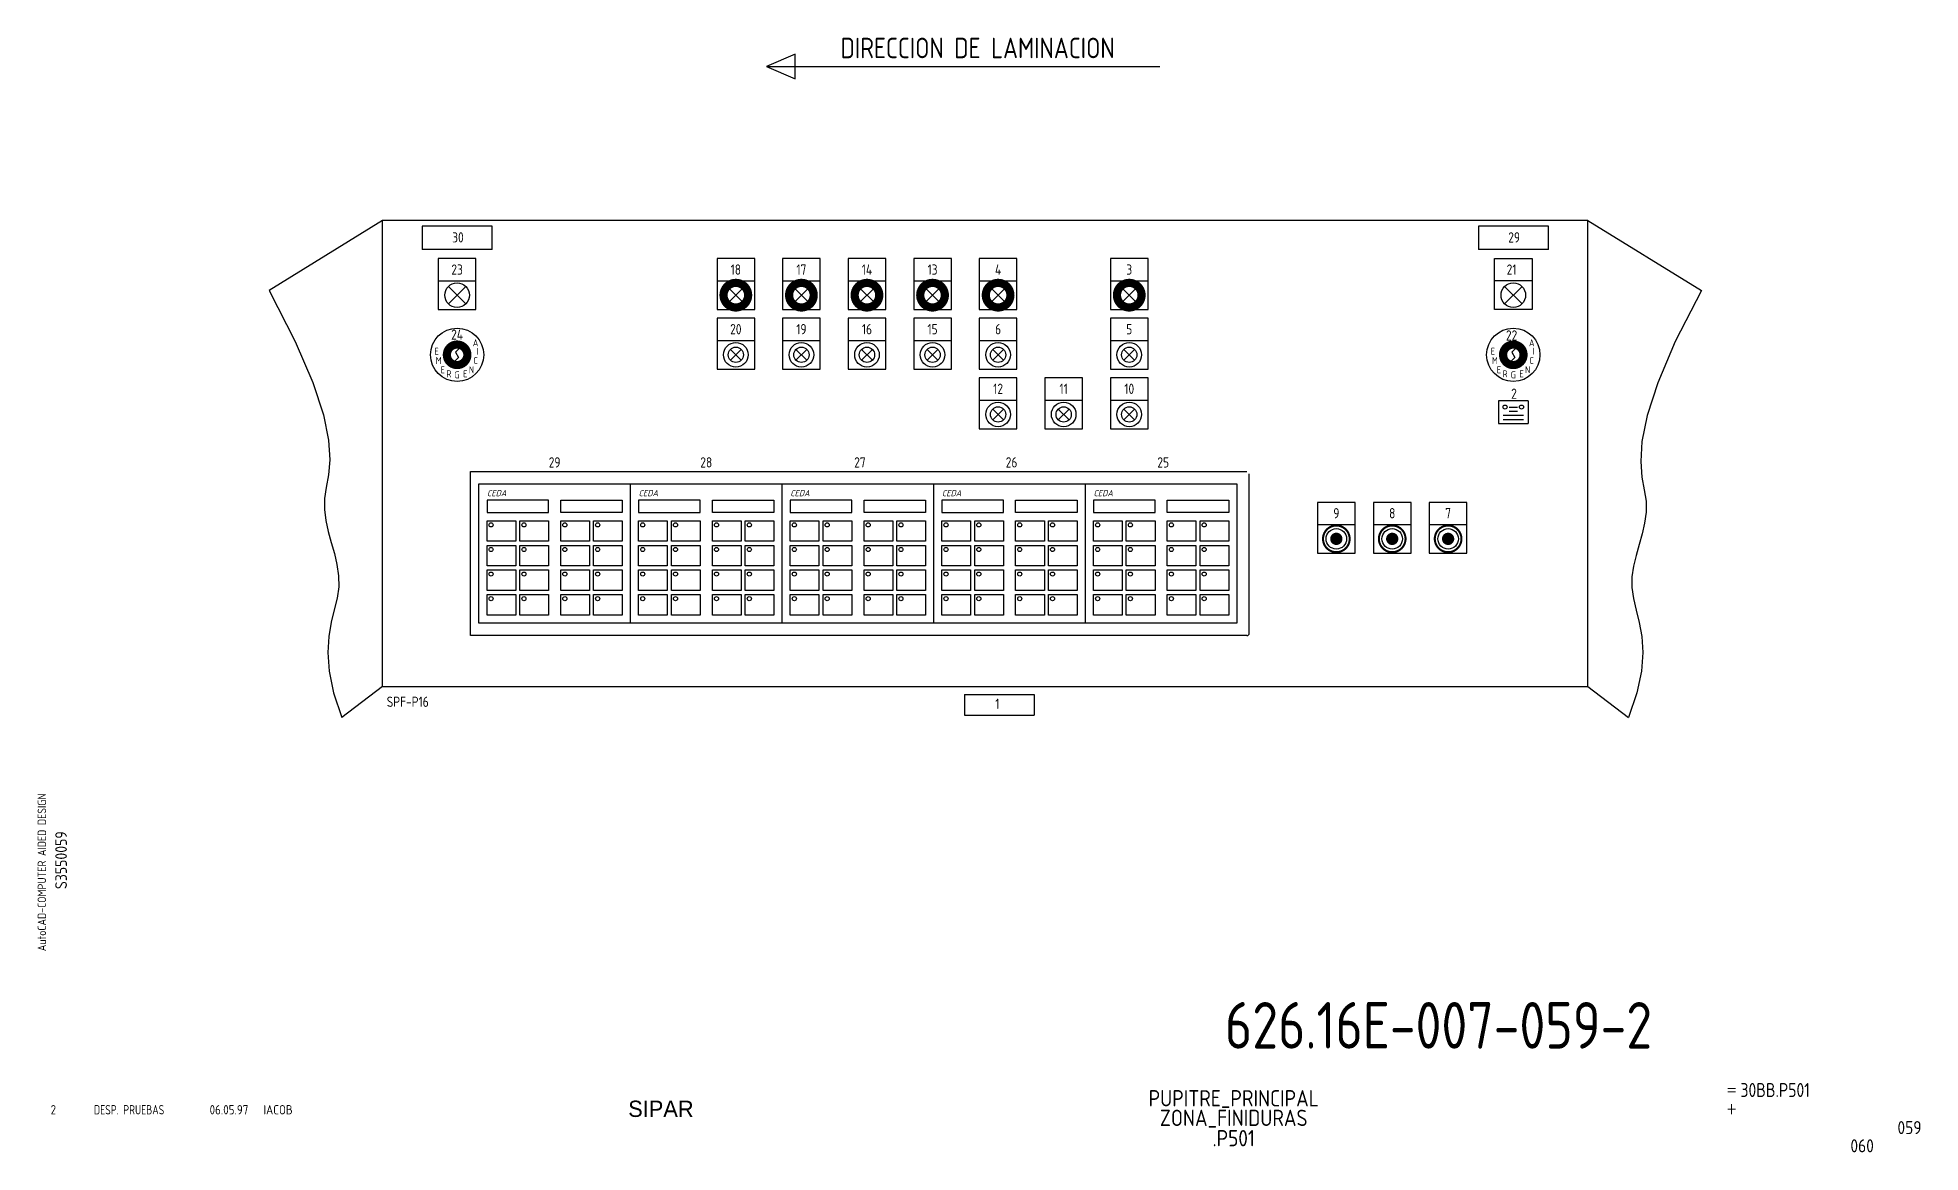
# Model space of a CAD drawing. Extents: x 10 to 414, y 6 to 245.
import ezdxf
from ezdxf.enums import TextEntityAlignment as Align

# ---------------------------------------------------------------- set-up
doc = ezdxf.new("R2010")
doc.units = 0
doc.header["$LTSCALE"] = 5
doc.header["$MEASUREMENT"] = 0
doc.layers.get('0').update_dxf_attribs({"linetype": 'CONTINUOUS'})
doc.layers.add('3', color=3, linetype='CONTINUOUS')
doc.layers.add('CART', color=7, linetype='CONTINUOUS')
doc.styles.add('DIN', font='DIN.shx', dxfattribs={"width": 0.85})
doc.styles.add('N', font='ROMANS', dxfattribs={"width": 0.85, "height": 3})
doc.styles.add('X', font='UNIV.SHX', dxfattribs={"height": 3.5})

# ---------------------------------------------------------------- blocks, each defined once
blk = doc.blocks.new('REV2')
at = {"color": 3, "style": 'DIN'}
for s, width, p in [('2', 0.9, (12.45, 13.79)), ('DESP. PRUEBAS', 0.8, (21.76, 13.79)), ('06.05.97', 0.9, (46.59, 13.79)), ('IACOB', 0.9, (58.16, 13.79))]:
    blk.add_text(s, height=2, dxfattribs=dict(at, width=width)).set_placement(p)

msp = doc.modelspace()

# ---------------------------------------------------------------- linework, layer by layer
at = {"color": 3}
for p, q in [((172.35, 241.45), (166.19, 238.81)), ((166.19, 238.81), (172.35, 236.17)), ((172.35, 236.17), (172.35, 241.45)), ((83.74, 205.69), (59.35, 190.72)), ((342.54, 205.69), (83.74, 205.69)), ((83.74, 105.69), (83.74, 205.69)), ((342.54, 105.69), (342.54, 205.69)), ((342.54, 205.69), (366.94, 190.72)), ((104.4, 149.17), (136.96, 149.17)), ((104.4, 119.25), (104.4, 149.17)), ((136.96, 149.17), (169.52, 149.17)), ((136.96, 119.25), (136.96, 149.17)), ((136.96, 119.25), (136.96, 149.17)), ((169.52, 149.17), (202.08, 149.17)), ((169.52, 119.25), (169.52, 149.17)), ((202.08, 149.17), (234.64, 149.17)), ((202.08, 119.25), (202.08, 149.17)), ((234.64, 149.17), (267.2, 149.17)), ((234.64, 149.17), (234.64, 119.25)), ((267.2, 149.17), (267.2, 119.25)), ((136.96, 119.25), (104.4, 119.25)), ((169.52, 119.25), (136.96, 119.25)), ((202.08, 119.25), (169.52, 119.25)), ((234.64, 119.25), (202.08, 119.25)), ((267.2, 119.25), (234.64, 119.25)), ((83.74, 105.69), (74.99, 98.98)), ((83.74, 105.69), (224.54, 105.69)), ((224.54, 105.69), (342.54, 105.69)), ((342.54, 105.69), (351.3, 98.98))]:
    msp.add_line(p, q, dxfattribs=at)
for p, q in [((107.27, 204.5), (92.27, 204.5)), ((92.27, 204.5), (92.27, 199.5)), ((107.27, 199.5), (107.27, 204.5)), ((334.07, 204.5), (319.07, 204.5)), ((319.07, 204.5), (319.07, 199.5)), ((334.07, 199.5), (334.07, 204.5)), ((107.27, 199.5), (92.27, 199.5)), ((334.07, 199.5), (319.07, 199.5)), ((95.7, 197.53), (95.7, 186.61)), ((95.7, 197.53), (95.7, 186.61)), ((103.79, 197.53), (95.7, 197.53)), ((103.79, 186.61), (103.79, 197.53)), ((163.64, 197.53), (155.55, 197.53)), ((155.55, 197.53), (155.55, 186.61)), ((163.64, 186.61), (163.64, 197.53)), ((177.72, 197.53), (169.63, 197.53)), ((169.63, 197.53), (169.63, 186.61)), ((177.72, 186.61), (177.72, 197.53)), ((183.71, 197.53), (183.71, 186.61)), ((191.8, 197.53), (183.71, 197.53)), ((191.8, 186.61), (191.8, 197.53)), ((197.79, 197.53), (197.79, 186.61)), ((205.88, 197.53), (197.79, 197.53)), ((205.88, 186.61), (205.88, 197.53)), ((211.87, 197.53), (211.87, 186.61)), ((219.96, 197.53), (211.87, 197.53)), ((219.96, 186.61), (219.96, 197.53)), ((248.12, 197.53), (240.03, 197.53)), ((240.03, 197.53), (240.03, 186.61)), ((248.12, 186.61), (248.12, 197.53)), ((322.5, 197.53), (330.59, 197.53)), ((322.5, 186.61), (322.5, 197.53)), ((330.59, 197.53), (330.59, 186.61)), ((95.7, 192.77), (103.79, 192.77)), ((155.55, 192.77), (163.64, 192.77)), ((169.63, 192.77), (177.72, 192.77)), ((183.71, 192.77), (191.8, 192.77)), ((197.79, 192.77), (205.88, 192.77)), ((211.87, 192.77), (219.96, 192.77)), ((240.03, 192.77), (248.12, 192.77)), ((330.59, 192.77), (322.5, 192.77)), ((95.7, 186.61), (103.79, 186.61)), ((155.55, 186.61), (163.64, 186.61)), ((169.63, 186.61), (177.72, 186.61)), ((183.71, 186.61), (191.8, 186.61)), ((197.79, 186.61), (205.88, 186.61)), ((211.87, 186.61), (219.96, 186.61)), ((240.03, 186.61), (248.12, 186.61)), ((330.59, 186.61), (322.5, 186.61)), ((155.55, 184.73), (155.55, 173.81)), ((163.64, 184.73), (155.55, 184.73)), ((163.64, 173.81), (163.64, 184.73)), ((177.72, 184.73), (169.63, 184.73)), ((169.63, 184.73), (169.63, 173.81)), ((177.72, 173.81), (177.72, 184.73)), ((183.71, 184.73), (183.71, 173.81)), ((191.8, 184.73), (183.71, 184.73)), ((191.8, 173.81), (191.8, 184.73)), ((197.79, 184.73), (197.79, 173.81)), ((205.88, 184.73), (197.79, 184.73)), ((205.88, 173.81), (205.88, 184.73)), ((211.87, 184.73), (211.87, 173.81)), ((219.96, 184.73), (211.87, 184.73)), ((219.96, 173.81), (219.96, 184.73)), ((248.12, 184.73), (240.03, 184.73)), ((240.03, 184.73), (240.03, 173.81)), ((248.12, 173.81), (248.12, 184.73)), ((155.55, 179.97), (163.64, 179.97)), ((169.63, 179.97), (177.72, 179.97)), ((183.71, 179.97), (191.8, 179.97)), ((197.79, 179.97), (205.88, 179.97)), ((211.87, 179.97), (219.96, 179.97)), ((240.03, 179.97), (248.12, 179.97)), ((155.55, 173.81), (163.64, 173.81)), ((169.63, 173.81), (177.72, 173.81)), ((183.71, 173.81), (191.8, 173.81)), ((197.79, 173.81), (205.88, 173.81)), ((211.87, 173.81), (219.96, 173.81)), ((211.87, 171.93), (211.87, 161.01)), ((219.96, 171.93), (211.87, 171.93)), ((219.96, 161.01), (219.96, 171.93)), ((234.04, 171.93), (225.95, 171.93)), ((225.95, 171.93), (225.95, 161.01)), ((234.04, 161.01), (234.04, 171.93)), ((240.03, 173.81), (248.12, 173.81)), ((248.12, 171.93), (240.03, 171.93)), ((240.03, 171.93), (240.03, 161.01)), ((248.12, 161.01), (248.12, 171.93)), ((211.87, 167.17), (219.96, 167.17)), ((225.95, 167.17), (234.04, 167.17)), ((240.03, 167.17), (248.12, 167.17)), ((329.71, 166.99), (323.38, 166.99)), ((323.38, 166.99), (323.38, 162.15)), ((329.71, 166.99), (329.71, 162.15)), ((323.38, 162.15), (329.71, 162.15)), ((324.34, 163.91), (328.74, 163.91)), ((324.34, 163.03), (328.74, 163.03)), ((325.66, 165.67), (327.42, 165.67)), ((325.66, 164.79), (327.42, 164.79)), ((211.87, 161.01), (219.96, 161.01)), ((225.95, 161.01), (234.04, 161.01)), ((240.03, 161.01), (248.12, 161.01)), ((102.58, 151.81), (269.34, 151.81)), ((102.58, 116.61), (102.58, 151.81)), ((269.84, 117.11), (269.84, 151.31)), ((284.5, 145.21), (284.5, 134.29)), ((292.59, 145.21), (284.5, 145.21)), ((292.59, 134.29), (292.59, 145.21)), ((296.5, 145.21), (296.5, 134.29)), ((304.59, 145.21), (296.5, 145.21)), ((304.59, 134.29), (304.59, 145.21)), ((308.5, 145.21), (308.5, 134.29)), ((316.59, 145.21), (308.5, 145.21)), ((316.59, 134.29), (316.59, 145.21)), ((284.5, 140.45), (292.59, 140.45)), ((296.5, 140.45), (304.59, 140.45)), ((308.5, 140.45), (316.59, 140.45)), ((284.5, 134.29), (292.59, 134.29)), ((296.5, 134.29), (304.59, 134.29)), ((308.5, 134.29), (316.59, 134.29)), ((269.34, 116.61), (102.58, 116.61)), ((208.7, 103.93), (223.66, 103.93)), ((208.7, 103.93), (208.7, 99.53)), ((223.66, 103.93), (223.66, 99.53)), ((208.7, 99.53), (223.66, 99.53))]:
    msp.add_line(p, q)
at = {"color": 2}
for p, q in [((97.88, 191.56), (101.61, 187.83)), ((97.88, 187.83), (101.61, 191.56)), ((157.73, 187.83), (161.46, 191.56)), ((157.73, 191.56), (161.46, 187.83)), ((171.81, 191.56), (175.54, 187.83)), ((171.81, 187.83), (175.54, 191.56)), ((185.89, 187.83), (189.62, 191.56)), ((185.89, 191.56), (189.62, 187.83)), ((199.97, 191.56), (203.7, 187.83)), ((199.97, 187.83), (203.7, 191.56)), ((214.05, 187.83), (217.78, 191.56)), ((214.05, 191.56), (217.78, 187.83)), ((242.21, 191.56), (245.94, 187.83)), ((242.21, 187.83), (245.94, 191.56)), ((328.41, 187.83), (324.68, 191.56)), ((328.41, 191.56), (324.68, 187.83)), ((158.43, 175.73), (160.75, 178.05)), ((158.43, 178.05), (160.75, 175.73)), ((172.51, 178.05), (174.83, 175.73)), ((172.51, 175.73), (174.83, 178.05)), ((186.59, 178.05), (188.91, 175.73)), ((186.59, 175.73), (188.91, 178.05)), ((200.67, 178.05), (202.99, 175.73)), ((200.67, 175.73), (202.99, 178.05)), ((214.75, 178.05), (217.07, 175.73)), ((214.75, 175.73), (217.07, 178.05)), ((242.91, 178.05), (245.23, 175.73)), ((242.91, 175.73), (245.23, 178.05)), ((214.75, 165.25), (217.07, 162.93)), ((214.75, 162.93), (217.07, 165.25)), ((228.83, 165.25), (231.15, 162.93)), ((228.83, 162.93), (231.15, 165.25)), ((242.91, 165.25), (245.23, 162.93)), ((242.91, 162.93), (245.23, 165.25))]:
    msp.add_line(p, q, dxfattribs=at)
at = {"color": 7}
for p, q in [((100.28, 178.34), (99.41, 177.44)), ((327.08, 178.34), (326.21, 177.44)), ((100.07, 176.34), (99.21, 175.45)), ((99.41, 177.44), (100.07, 176.34)), ((326.87, 176.34), (326.01, 175.45)), ((326.21, 177.44), (326.87, 176.34))]:
    msp.add_line(p, q, dxfattribs=at)
at = {"linetype": 'Continuous'}
msp.add_line((269.84, 144.98), (269.84, 150.76), dxfattribs=at)
msp.add_line((269.84, 144.98), (269.84, 150.76), dxfattribs=at)
msp.add_line((269.84, 144.98), (269.84, 150.76), dxfattribs=at)
msp.add_line((269.84, 144.98), (269.84, 150.76), dxfattribs=at)
msp.add_line((269.84, 144.98), (269.84, 150.76), dxfattribs=at)
msp.add_line((269.84, 144.98), (269.84, 150.76), dxfattribs=at)
msp.add_line((269.84, 144.98), (269.84, 150.76), dxfattribs=at)
msp.add_line((269.84, 144.98), (269.84, 150.76), dxfattribs=at)
at = {"color": 1}
for p, q in [((119.36, 145.65), (106.16, 145.65)), ((106.16, 145.65), (106.16, 143.01)), ((119.36, 143.01), (119.36, 145.65)), ((122, 145.65), (135.2, 145.65)), ((122, 143.01), (122, 145.65)), ((135.2, 145.65), (135.2, 143.01)), ((151.92, 145.65), (138.72, 145.65)), ((138.72, 145.65), (138.72, 143.01)), ((151.92, 143.01), (151.92, 145.65)), ((154.56, 145.65), (167.76, 145.65)), ((154.56, 143.01), (154.56, 145.65)), ((167.76, 145.65), (167.76, 143.01)), ((184.48, 145.65), (171.28, 145.65)), ((171.28, 145.65), (171.28, 143.01)), ((184.48, 143.01), (184.48, 145.65)), ((187.12, 145.65), (200.32, 145.65)), ((187.12, 143.01), (187.12, 145.65)), ((200.32, 145.65), (200.32, 143.01)), ((217.04, 145.65), (203.84, 145.65)), ((203.84, 145.65), (203.84, 143.01)), ((217.04, 143.01), (217.04, 145.65)), ((219.68, 145.65), (232.88, 145.65)), ((219.68, 143.01), (219.68, 145.65)), ((232.88, 145.65), (232.88, 143.01)), ((249.6, 145.65), (236.4, 145.65)), ((236.4, 145.65), (236.4, 143.01)), ((249.6, 143.01), (249.6, 145.65)), ((252.24, 145.65), (265.44, 145.65)), ((252.24, 143.01), (252.24, 145.65)), ((265.44, 145.65), (265.44, 143.01)), ((106.16, 143.01), (119.36, 143.01)), ((135.2, 143.01), (122, 143.01)), ((138.72, 143.01), (151.92, 143.01)), ((167.76, 143.01), (154.56, 143.01)), ((171.28, 143.01), (184.48, 143.01)), ((200.32, 143.01), (187.12, 143.01)), ((203.84, 143.01), (217.04, 143.01)), ((232.88, 143.01), (219.68, 143.01)), ((236.4, 143.01), (249.6, 143.01)), ((265.44, 143.01), (252.24, 143.01)), ((106.16, 141.25), (112.32, 141.25)), ((106.16, 136.85), (106.16, 141.25)), ((112.32, 141.25), (112.32, 136.85)), ((113.2, 136.85), (113.2, 141.25)), ((113.2, 141.25), (119.36, 141.25)), ((119.36, 141.25), (119.36, 136.85)), ((122, 136.85), (122, 141.25)), ((122, 141.25), (128.16, 141.25)), ((128.16, 141.25), (128.16, 136.85)), ((129.04, 136.85), (129.04, 141.25)), ((129.04, 141.25), (135.2, 141.25)), ((135.2, 141.25), (135.2, 136.85)), ((138.72, 141.25), (144.88, 141.25)), ((138.72, 136.85), (138.72, 141.25)), ((144.88, 141.25), (144.88, 136.85)), ((145.76, 136.85), (145.76, 141.25)), ((145.76, 141.25), (151.92, 141.25)), ((151.92, 141.25), (151.92, 136.85)), ((154.56, 136.85), (154.56, 141.25)), ((154.56, 141.25), (160.72, 141.25)), ((160.72, 141.25), (160.72, 136.85)), ((161.6, 136.85), (161.6, 141.25)), ((161.6, 141.25), (167.76, 141.25)), ((167.76, 141.25), (167.76, 136.85)), ((171.28, 141.25), (177.44, 141.25)), ((171.28, 136.85), (171.28, 141.25)), ((177.44, 141.25), (177.44, 136.85)), ((178.32, 136.85), (178.32, 141.25)), ((178.32, 141.25), (184.48, 141.25)), ((184.48, 141.25), (184.48, 136.85)), ((187.12, 136.85), (187.12, 141.25)), ((187.12, 141.25), (193.28, 141.25)), ((193.28, 141.25), (193.28, 136.85)), ((194.16, 136.85), (194.16, 141.25)), ((194.16, 141.25), (200.32, 141.25)), ((200.32, 141.25), (200.32, 136.85)), ((203.84, 141.25), (210, 141.25)), ((203.84, 136.85), (203.84, 141.25)), ((210, 141.25), (210, 136.85)), ((210.88, 136.85), (210.88, 141.25)), ((210.88, 141.25), (217.04, 141.25)), ((217.04, 141.25), (217.04, 136.85)), ((219.68, 136.85), (219.68, 141.25)), ((219.68, 141.25), (225.84, 141.25)), ((225.84, 141.25), (225.84, 136.85)), ((226.72, 136.85), (226.72, 141.25)), ((226.72, 141.25), (232.88, 141.25)), ((232.88, 141.25), (232.88, 136.85)), ((236.4, 136.85), (236.4, 141.25)), ((236.4, 141.25), (242.56, 141.25)), ((242.56, 141.25), (242.56, 136.85)), ((243.44, 136.85), (243.44, 141.25)), ((243.44, 141.25), (249.6, 141.25)), ((249.6, 141.25), (249.6, 136.85)), ((252.24, 136.85), (252.24, 141.25)), ((252.24, 141.25), (258.4, 141.25)), ((258.4, 141.25), (258.4, 136.85)), ((259.28, 136.85), (259.28, 141.25)), ((259.28, 141.25), (265.44, 141.25)), ((265.44, 141.25), (265.44, 136.85)), ((112.32, 136.85), (106.16, 136.85)), ((106.16, 135.97), (112.32, 135.97)), ((106.16, 131.57), (106.16, 135.97)), ((112.32, 135.97), (112.32, 131.57)), ((119.36, 136.85), (113.2, 136.85)), ((113.2, 131.57), (113.2, 135.97)), ((113.2, 135.97), (119.36, 135.97)), ((119.36, 135.97), (119.36, 131.57)), ((128.16, 136.85), (122, 136.85)), ((122, 131.57), (122, 135.97)), ((122, 135.97), (128.16, 135.97)), ((128.16, 135.97), (128.16, 131.57)), ((135.2, 136.85), (129.04, 136.85)), ((129.04, 131.57), (129.04, 135.97)), ((129.04, 135.97), (135.2, 135.97)), ((135.2, 135.97), (135.2, 131.57)), ((144.88, 136.85), (138.72, 136.85)), ((138.72, 135.97), (144.88, 135.97)), ((138.72, 131.57), (138.72, 135.97)), ((144.88, 135.97), (144.88, 131.57)), ((151.92, 136.85), (145.76, 136.85)), ((145.76, 131.57), (145.76, 135.97)), ((145.76, 135.97), (151.92, 135.97)), ((151.92, 135.97), (151.92, 131.57)), ((160.72, 136.85), (154.56, 136.85)), ((154.56, 131.57), (154.56, 135.97)), ((154.56, 135.97), (160.72, 135.97)), ((160.72, 135.97), (160.72, 131.57)), ((167.76, 136.85), (161.6, 136.85)), ((161.6, 131.57), (161.6, 135.97)), ((161.6, 135.97), (167.76, 135.97)), ((167.76, 135.97), (167.76, 131.57)), ((177.44, 136.85), (171.28, 136.85)), ((171.28, 135.97), (177.44, 135.97)), ((171.28, 131.57), (171.28, 135.97)), ((177.44, 135.97), (177.44, 131.57)), ((184.48, 136.85), (178.32, 136.85)), ((178.32, 131.57), (178.32, 135.97)), ((178.32, 135.97), (184.48, 135.97)), ((184.48, 135.97), (184.48, 131.57)), ((193.28, 136.85), (187.12, 136.85)), ((187.12, 131.57), (187.12, 135.97)), ((187.12, 135.97), (193.28, 135.97)), ((193.28, 135.97), (193.28, 131.57)), ((200.32, 136.85), (194.16, 136.85)), ((194.16, 131.57), (194.16, 135.97)), ((194.16, 135.97), (200.32, 135.97)), ((200.32, 135.97), (200.32, 131.57)), ((210, 136.85), (203.84, 136.85)), ((203.84, 135.97), (210, 135.97)), ((203.84, 131.57), (203.84, 135.97)), ((210, 135.97), (210, 131.57)), ((217.04, 136.85), (210.88, 136.85)), ((210.88, 131.57), (210.88, 135.97)), ((210.88, 135.97), (217.04, 135.97)), ((217.04, 135.97), (217.04, 131.57)), ((225.84, 136.85), (219.68, 136.85)), ((219.68, 131.57), (219.68, 135.97)), ((219.68, 135.97), (225.84, 135.97)), ((225.84, 135.97), (225.84, 131.57)), ((232.88, 136.85), (226.72, 136.85)), ((226.72, 131.57), (226.72, 135.97)), ((226.72, 135.97), (232.88, 135.97)), ((232.88, 135.97), (232.88, 131.57)), ((242.56, 136.85), (236.4, 136.85)), ((236.4, 131.57), (236.4, 135.97)), ((236.4, 135.97), (242.56, 135.97)), ((242.56, 135.97), (242.56, 131.57)), ((249.6, 136.85), (243.44, 136.85)), ((243.44, 131.57), (243.44, 135.97)), ((243.44, 135.97), (249.6, 135.97)), ((249.6, 135.97), (249.6, 131.57)), ((258.4, 136.85), (252.24, 136.85)), ((252.24, 131.57), (252.24, 135.97)), ((252.24, 135.97), (258.4, 135.97)), ((258.4, 135.97), (258.4, 131.57)), ((265.44, 136.85), (259.28, 136.85)), ((259.28, 131.57), (259.28, 135.97)), ((259.28, 135.97), (265.44, 135.97)), ((265.44, 135.97), (265.44, 131.57)), ((112.32, 131.57), (106.16, 131.57)), ((106.16, 130.69), (112.32, 130.69)), ((106.16, 126.29), (106.16, 130.69)), ((112.32, 130.69), (112.32, 126.29)), ((119.36, 131.57), (113.2, 131.57)), ((113.2, 130.69), (119.36, 130.69)), ((113.2, 126.29), (113.2, 130.69)), ((119.36, 130.69), (119.36, 126.29)), ((128.16, 131.57), (122, 131.57)), ((122, 130.69), (128.16, 130.69)), ((122, 126.29), (122, 130.69)), ((128.16, 130.69), (128.16, 126.29)), ((135.2, 131.57), (129.04, 131.57)), ((129.04, 130.69), (135.2, 130.69)), ((129.04, 126.29), (129.04, 130.69)), ((135.2, 130.69), (135.2, 126.29)), ((144.88, 131.57), (138.72, 131.57)), ((138.72, 130.69), (144.88, 130.69)), ((138.72, 126.29), (138.72, 130.69)), ((144.88, 130.69), (144.88, 126.29)), ((151.92, 131.57), (145.76, 131.57)), ((145.76, 130.69), (151.92, 130.69)), ((145.76, 126.29), (145.76, 130.69)), ((151.92, 130.69), (151.92, 126.29)), ((160.72, 131.57), (154.56, 131.57)), ((154.56, 130.69), (160.72, 130.69)), ((154.56, 126.29), (154.56, 130.69)), ((160.72, 130.69), (160.72, 126.29)), ((167.76, 131.57), (161.6, 131.57)), ((161.6, 130.69), (167.76, 130.69)), ((161.6, 126.29), (161.6, 130.69)), ((167.76, 130.69), (167.76, 126.29)), ((177.44, 131.57), (171.28, 131.57)), ((171.28, 130.69), (177.44, 130.69)), ((171.28, 126.29), (171.28, 130.69)), ((177.44, 130.69), (177.44, 126.29)), ((184.48, 131.57), (178.32, 131.57)), ((178.32, 130.69), (184.48, 130.69)), ((178.32, 126.29), (178.32, 130.69)), ((184.48, 130.69), (184.48, 126.29)), ((193.28, 131.57), (187.12, 131.57)), ((187.12, 130.69), (193.28, 130.69)), ((187.12, 126.29), (187.12, 130.69)), ((193.28, 130.69), (193.28, 126.29)), ((200.32, 131.57), (194.16, 131.57)), ((194.16, 130.69), (200.32, 130.69)), ((194.16, 126.29), (194.16, 130.69)), ((200.32, 130.69), (200.32, 126.29)), ((210, 131.57), (203.84, 131.57)), ((203.84, 130.69), (210, 130.69)), ((203.84, 126.29), (203.84, 130.69)), ((210, 130.69), (210, 126.29)), ((217.04, 131.57), (210.88, 131.57)), ((210.88, 130.69), (217.04, 130.69)), ((210.88, 126.29), (210.88, 130.69)), ((217.04, 130.69), (217.04, 126.29)), ((225.84, 131.57), (219.68, 131.57)), ((219.68, 130.69), (225.84, 130.69)), ((219.68, 126.29), (219.68, 130.69)), ((225.84, 130.69), (225.84, 126.29)), ((232.88, 131.57), (226.72, 131.57)), ((226.72, 130.69), (232.88, 130.69)), ((226.72, 126.29), (226.72, 130.69)), ((232.88, 130.69), (232.88, 126.29)), ((242.56, 131.57), (236.4, 131.57)), ((236.4, 130.69), (242.56, 130.69)), ((236.4, 126.29), (236.4, 130.69)), ((242.56, 130.69), (242.56, 126.29)), ((249.6, 131.57), (243.44, 131.57)), ((243.44, 130.69), (249.6, 130.69)), ((243.44, 126.29), (243.44, 130.69)), ((249.6, 130.69), (249.6, 126.29)), ((258.4, 131.57), (252.24, 131.57)), ((252.24, 130.69), (258.4, 130.69)), ((252.24, 126.29), (252.24, 130.69)), ((258.4, 130.69), (258.4, 126.29)), ((265.44, 131.57), (259.28, 131.57)), ((259.28, 130.69), (265.44, 130.69)), ((259.28, 126.29), (259.28, 130.69)), ((265.44, 130.69), (265.44, 126.29)), ((112.32, 126.29), (106.16, 126.29)), ((106.16, 125.41), (112.32, 125.41)), ((106.16, 121.01), (106.16, 125.41)), ((112.32, 125.41), (112.32, 121.01)), ((119.36, 126.29), (113.2, 126.29)), ((113.2, 125.41), (119.36, 125.41)), ((113.2, 121.01), (113.2, 125.41)), ((119.36, 125.41), (119.36, 121.01)), ((128.16, 126.29), (122, 126.29)), ((122, 125.41), (128.16, 125.41)), ((122, 121.01), (122, 125.41)), ((128.16, 125.41), (128.16, 121.01)), ((135.2, 126.29), (129.04, 126.29)), ((129.04, 125.41), (135.2, 125.41)), ((129.04, 121.01), (129.04, 125.41)), ((135.2, 125.41), (135.2, 121.01)), ((144.88, 126.29), (138.72, 126.29)), ((138.72, 125.41), (144.88, 125.41)), ((138.72, 121.01), (138.72, 125.41)), ((144.88, 125.41), (144.88, 121.01)), ((151.92, 126.29), (145.76, 126.29)), ((145.76, 125.41), (151.92, 125.41)), ((145.76, 121.01), (145.76, 125.41)), ((151.92, 125.41), (151.92, 121.01)), ((160.72, 126.29), (154.56, 126.29)), ((154.56, 125.41), (160.72, 125.41)), ((154.56, 121.01), (154.56, 125.41)), ((160.72, 125.41), (160.72, 121.01)), ((167.76, 126.29), (161.6, 126.29)), ((161.6, 125.41), (167.76, 125.41)), ((161.6, 121.01), (161.6, 125.41)), ((167.76, 125.41), (167.76, 121.01)), ((177.44, 126.29), (171.28, 126.29)), ((171.28, 125.41), (177.44, 125.41)), ((171.28, 121.01), (171.28, 125.41)), ((177.44, 125.41), (177.44, 121.01)), ((184.48, 126.29), (178.32, 126.29)), ((178.32, 125.41), (184.48, 125.41)), ((178.32, 121.01), (178.32, 125.41)), ((184.48, 125.41), (184.48, 121.01)), ((193.28, 126.29), (187.12, 126.29)), ((187.12, 125.41), (193.28, 125.41)), ((187.12, 121.01), (187.12, 125.41)), ((193.28, 125.41), (193.28, 121.01)), ((200.32, 126.29), (194.16, 126.29)), ((194.16, 125.41), (200.32, 125.41)), ((194.16, 121.01), (194.16, 125.41)), ((200.32, 125.41), (200.32, 121.01)), ((210, 126.29), (203.84, 126.29)), ((203.84, 125.41), (210, 125.41)), ((203.84, 121.01), (203.84, 125.41)), ((210, 125.41), (210, 121.01)), ((217.04, 126.29), (210.88, 126.29)), ((210.88, 125.41), (217.04, 125.41)), ((210.88, 121.01), (210.88, 125.41)), ((217.04, 125.41), (217.04, 121.01)), ((225.84, 126.29), (219.68, 126.29)), ((219.68, 125.41), (225.84, 125.41)), ((219.68, 121.01), (219.68, 125.41)), ((225.84, 125.41), (225.84, 121.01)), ((232.88, 126.29), (226.72, 126.29)), ((226.72, 125.41), (232.88, 125.41)), ((226.72, 121.01), (226.72, 125.41)), ((232.88, 125.41), (232.88, 121.01)), ((242.56, 126.29), (236.4, 126.29)), ((236.4, 125.41), (242.56, 125.41)), ((236.4, 121.01), (236.4, 125.41)), ((242.56, 125.41), (242.56, 121.01)), ((249.6, 126.29), (243.44, 126.29)), ((243.44, 125.41), (249.6, 125.41)), ((243.44, 121.01), (243.44, 125.41)), ((249.6, 125.41), (249.6, 121.01)), ((258.4, 126.29), (252.24, 126.29)), ((252.24, 125.41), (258.4, 125.41)), ((252.24, 121.01), (252.24, 125.41)), ((258.4, 125.41), (258.4, 121.01)), ((265.44, 126.29), (259.28, 126.29)), ((259.28, 125.41), (265.44, 125.41)), ((259.28, 121.01), (259.28, 125.41)), ((265.44, 125.41), (265.44, 121.01)), ((112.32, 121.01), (106.16, 121.01)), ((119.36, 121.01), (113.2, 121.01)), ((128.16, 121.01), (122, 121.01)), ((135.2, 121.01), (129.04, 121.01)), ((144.88, 121.01), (138.72, 121.01)), ((151.92, 121.01), (145.76, 121.01)), ((160.72, 121.01), (154.56, 121.01)), ((167.76, 121.01), (161.6, 121.01)), ((177.44, 121.01), (171.28, 121.01)), ((184.48, 121.01), (178.32, 121.01)), ((193.28, 121.01), (187.12, 121.01)), ((200.32, 121.01), (194.16, 121.01)), ((210, 121.01), (203.84, 121.01)), ((217.04, 121.01), (210.88, 121.01)), ((225.84, 121.01), (219.68, 121.01)), ((232.88, 121.01), (226.72, 121.01)), ((242.56, 121.01), (236.4, 121.01)), ((249.6, 121.01), (243.44, 121.01)), ((258.4, 121.01), (252.24, 121.01)), ((265.44, 121.01), (259.28, 121.01))]:
    msp.add_line(p, q, dxfattribs=at)
at = {"color": 3, "linetype": 'Continuous'}
for points in [[(59.35, 190.72), (64.96, 179.76), (68.74, 170.95), (71.03, 163.99), (72.14, 158.56), (72.39, 154.37), (72.11, 151.09), (71.62, 148.41), (71.25, 146.03), (71.23, 143.69), (71.55, 141.34), (72.08, 138.98), (72.73, 136.6), (73.39, 134.23), (73.94, 131.84), (74.28, 129.46), (74.31, 127.07), (73.95, 124.67), (73.36, 122.16), (72.71, 119.45), (72.18, 116.41), (71.96, 112.95), (72.23, 108.96), (73.18, 104.34), (74.99, 98.98)], [(366.94, 190.72), (361.33, 179.73), (357.54, 170.87), (355.26, 163.83), (354.15, 158.3), (353.9, 154.01), (354.17, 150.63), (354.66, 147.88), (355.04, 145.45), (355.05, 143.1), (354.74, 140.76), (354.2, 138.44), (353.55, 136.14), (352.9, 133.83), (352.35, 131.53), (352.01, 129.22), (351.98, 126.91), (352.33, 124.56), (352.93, 122.09), (353.58, 119.4), (354.11, 116.39), (354.32, 112.94), (354.05, 108.96), (353.1, 104.34), (351.3, 98.98)]]:
    msp.add_lwpolyline(points, dxfattribs=at)
at = {"color": 2, "const_width": 1.76}
for points in [[(156.95, 189.69, 1), (162.23, 189.69, 1)], [(171.03, 189.69, 1), (176.31, 189.69, 1)], [(185.11, 189.69, 1), (190.39, 189.69, 1)], [(199.19, 189.69, 1), (204.47, 189.69, 1)], [(213.27, 189.69, 1), (218.55, 189.69, 1)], [(241.43, 189.69, 1), (246.71, 189.69, 1)]]:
    msp.add_lwpolyline(points, format="xyb", close=True, dxfattribs=at)
for points, const_width in [([(97.54, 176.89, 1), (101.94, 176.89, 1)], 1.76), ([(324.34, 176.89, 1), (328.74, 176.89, 1)], 1.76), ([(285.68, 137.37, 1), (291.4, 137.37, 1)], 0.44), ([(287.88, 137.37, 1), (289.2, 137.37, 1)], 1.32), ([(297.68, 137.37, 1), (303.4, 137.37, 1)], 0.44), ([(299.88, 137.37, 1), (301.2, 137.37, 1)], 1.32), ([(309.68, 137.37, 1), (315.4, 137.37, 1)], 0.44), ([(311.88, 137.37, 1), (313.2, 137.37, 1)], 1.32)]:
    msp.add_lwpolyline(points, format="xyb", close=True, dxfattribs=dict(const_width=const_width))
at = {"color": 2, "linetype": 'Continuous'}
for centre, radius in [((99.74, 189.69), 2.64), ((326.54, 189.69), 2.64), ((159.59, 176.89), 2.64), ((159.59, 176.89), 1.64), ((173.67, 176.89), 2.64), ((173.67, 176.89), 1.64), ((187.75, 176.89), 2.64), ((187.75, 176.89), 1.64), ((201.83, 176.89), 2.64), ((201.83, 176.89), 1.64), ((215.91, 176.89), 2.64), ((215.91, 176.89), 1.64), ((244.07, 176.89), 2.64), ((244.07, 176.89), 1.64), ((215.91, 164.09), 2.64), ((229.99, 164.09), 2.64), ((244.07, 164.09), 2.64), ((215.91, 164.09), 1.64), ((229.99, 164.09), 1.64), ((244.07, 164.09), 1.64)]:
    msp.add_circle(centre, radius, dxfattribs=at)
at = {"color": 2}
for centre in [(99.74, 176.89), (326.54, 176.89)]:
    msp.add_circle(centre, 5.72, dxfattribs=at)
at = {"color": 1}
for centre in [(324.78, 165.67), (328.3, 165.67), (107.04, 140.37), (114.08, 140.37), (122.88, 140.37), (129.92, 140.37), (139.6, 140.37), (146.64, 140.37), (155.44, 140.37), (162.48, 140.37), (172.16, 140.37), (179.2, 140.37), (188, 140.37), (195.04, 140.37), (204.72, 140.37), (211.76, 140.37), (220.56, 140.37), (227.6, 140.37), (237.28, 140.37), (244.32, 140.37), (253.12, 140.37), (260.16, 140.37), (107.04, 135.09), (114.08, 135.09), (122.88, 135.09), (129.92, 135.09), (139.6, 135.09), (146.64, 135.09), (155.44, 135.09), (162.48, 135.09), (172.16, 135.09), (179.2, 135.09), (188, 135.09), (195.04, 135.09), (204.72, 135.09), (211.76, 135.09), (220.56, 135.09), (227.6, 135.09), (237.28, 135.09), (244.32, 135.09), (253.12, 135.09), (260.16, 135.09), (107.04, 129.81), (114.08, 129.81), (122.88, 129.81), (129.92, 129.81), (139.6, 129.81), (146.64, 129.81), (155.44, 129.81), (162.48, 129.81), (172.16, 129.81), (179.2, 129.81), (188, 129.81), (195.04, 129.81), (204.72, 129.81), (211.76, 129.81), (220.56, 129.81), (227.6, 129.81), (237.28, 129.81), (244.32, 129.81), (253.12, 129.81), (260.16, 129.81), (107.04, 124.53), (114.08, 124.53), (122.88, 124.53), (129.92, 124.53), (139.6, 124.53), (146.64, 124.53), (155.44, 124.53), (162.48, 124.53), (172.16, 124.53), (179.2, 124.53), (188, 124.53), (195.04, 124.53), (204.72, 124.53), (211.76, 124.53), (220.56, 124.53), (227.6, 124.53), (237.28, 124.53), (244.32, 124.53), (253.12, 124.53), (260.16, 124.53)]:
    msp.add_circle(centre, 0.44, dxfattribs=at)
for centre in [(288.54, 137.37), (300.54, 137.37), (312.54, 137.37)]:
    msp.add_circle(centre, 2.2)
msp.add_arc((269.34, 117.11), 0.5, 270, 0)
at = {"layer": '3'}
msp.add_line((166.19, 238.81), (250.64, 238.81), dxfattribs=at)

# ---------------------------------------------------------------- block references
at = {"linetype": 'Continuous'}
msp.add_blockref('REV2', (0, 0), dxfattribs=at)

# ---------------------------------------------------------------- texts
at = {"color": 4, "style": 'DIN', "width": 0.85}
msp.add_text('DIRECCION DE LAMINACION', height=4.4, dxfattribs=at).set_placement((211.51, 240.57), align=Align.CENTER)
at = {"style": 'DIN', "width": 0.85}
for s, height, p in [('30', 2.2, (99.92, 201)), ('29', 2.2, (326.72, 201)), ('23', 2.2, (99.74, 194.09)), ('18', 2.2, (159.59, 194.09)), ('17', 2.2, (173.67, 194.09)), ('14', 2.2, (187.75, 194.09)), ('13', 2.2, (201.83, 194.09)), ('4', 2.2, (215.91, 194.09)), ('3', 2.2, (244.07, 194.09)), ('21', 2.2, (326.17, 194.09)), ('24', 2.2, (99.74, 180.12)), ('20', 2.2, (159.59, 181.29)), ('19', 2.2, (173.67, 181.29)), ('16', 2.2, (187.75, 181.29)), ('15', 2.2, (201.83, 181.29)), ('6', 2.2, (215.91, 181.29)), ('5', 2.2, (244.07, 181.29)), ('22', 2.2, (326.17, 179.94)), ('E', 1.5, (95.34, 176.89)), ('A', 1.5, (103.7, 178.72)), ('I', 1.5, (104.14, 176.89)), ('E', 1.5, (322.14, 176.89)), ('A', 1.5, (330.5, 178.72)), ('I', 1.5, (330.94, 176.89)), ('M', 1.5, (95.78, 174.91)), ('E', 1.5, (96.66, 172.93)), ('N', 1.5, (102.82, 172.93)), ('C', 1.5, (103.7, 174.91)), ('M', 1.5, (322.58, 174.91)), ('E', 1.5, (323.46, 172.93)), ('N', 1.5, (329.62, 172.93)), ('C', 1.5, (330.5, 174.91)), ('R', 1.5, (97.98, 172.05)), ('G', 1.5, (99.74, 171.83)), ('E', 1.5, (101.5, 172.05)), ('12', 2.2, (215.91, 168.49)), ('11', 2.2, (229.99, 168.49)), ('10', 2.2, (244.07, 168.49)), ('R', 1.5, (324.78, 172.05)), ('G', 1.5, (326.54, 171.83)), ('E', 1.5, (328.3, 172.05)), ('29', 2.2, (120.68, 152.69)), ('28', 2.2, (153.24, 152.69)), ('27', 2.2, (186.24, 152.69)), ('26', 2.2, (218.8, 152.69)), ('25', 2.2, (251.36, 152.69)), ('9', 2.2, (288.54, 141.77)), ('8', 2.2, (300.54, 141.77)), ('7', 2.2, (312.54, 141.77)), ('1', 2.2, (215.74, 100.85))]:
    msp.add_text(s, height=height, dxfattribs=at).set_placement(p, align=Align.CENTER)
for s, p in [('2', (326.08, 167.44)), ('SPF-P16', (84.62, 101.29))]:
    msp.add_text(s, height=2.2, dxfattribs=at).set_placement(p)
at = {"style": 'DIN', "oblique": 15, "width": 0.85}
for p in [(106.16, 146.53), (138.72, 146.53), (171.28, 146.53), (203.84, 146.53), (236.4, 146.53)]:
    msp.add_text('CEDA', height=1.32, dxfattribs=at).set_placement(p)
at = {"color": 2, "insert": (264.61, 37.92), "char_height": 10, "width": 111.0411, "attachment_point": 1, "style": 'DIN'}
msp.add_mtext('626.16E-007-059-2', dxfattribs=at)
at = {"layer": 'CART', "color": 1, "style": 'DIN', "width": 0.9}
msp.add_text('AutoCAD-COMPUTER AIDED DESIGN', height=1.8, rotation=90, dxfattribs=at).set_placement((11.47, 48.84))
at = {"layer": 'CART', "color": 3, "style": 'N', "width": 0.85}
for s, p in [('=', (372.24, 17.91)), ('+', (372.24, 13.87))]:
    msp.add_text(s, height=2.5, dxfattribs=at).set_placement(p)
at = {"layer": 'CART', "color": 3, "style": 'DIN', "width": 0.9, "flags": 1}
msp.add_attdef('S3550059', text='', height=2.5, rotation=90, dxfattribs=at).set_placement((15.95, 68.38), align=Align.CENTER)
at = {"layer": 'CART', "color": 3, "style": 'DIN', "width": 0.85}
msp.add_attdef('30BB.P501', text='', height=3, dxfattribs=at).set_placement((375.33, 16.63), align=Align.BOTTOM_LEFT)
at = {"layer": 'CART', "color": 6, "style": 'X', "flags": 1}
msp.add_attdef('SIPAR', text='', height=3.5, dxfattribs=at).set_placement((143.5, 15), align=Align.MIDDLE)
msp.add_attdef('SIPAR', text='', height=3.5, dxfattribs=at).set_placement((143.5, 15), align=Align.MIDDLE)
at = {"layer": 'CART', "color": 2, "style": 'DIN', "width": 0.9, "flags": 1}
for tag, p in [('PUPITRE_PRINCIPAL', (266.5, 17.1)), ('ZONA_FINIDURAS', (266.5, 12.89)), ('.P501', (266.5, 8.69))]:
    msp.add_attdef(tag, text='', height=3.5, dxfattribs=at).set_placement(p, align=Align.MIDDLE)
msp.add_attdef('059', text='', height=2.8, dxfattribs=at).set_placement((414.2, 9.56), align=Align.RIGHT)
at = {"layer": 'CART', "color": 7, "style": 'DIN', "width": 0.9, "flags": 1}
msp.add_attdef('060', (398.93, 5.65), '', height=2.8, dxfattribs=at)

doc.saveas('drawing.dxf')
